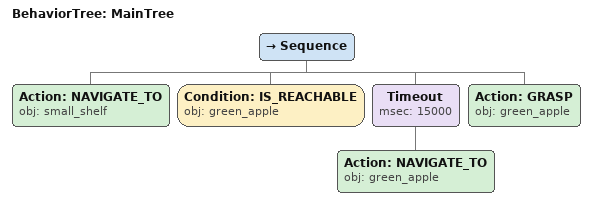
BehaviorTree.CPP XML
<root main_tree_to_execute="MainTree">
  <BehaviorTree ID="MainTree">
    <Sequence>
      <!-- Navigate to small_shelf -->
      <Action ID="NAVIGATE_TO" obj="small_shelf" />
      <!-- Check green_apple is reachable before NAVIGATE_TO -->
      <Condition ID="IS_REACHABLE" obj="green_apple" />
      <!-- Timeout: NAVIGATE_TO green_apple within 15s -->
      <Timeout msec="15000">
        <!-- Navigate to green_apple -->
        <Action ID="NAVIGATE_TO" obj="green_apple" />
      </Timeout>
      <!-- Grasp green_apple -->
      <Action ID="GRASP" obj="green_apple" />
    </Sequence>
  </BehaviorTree>
</root>
